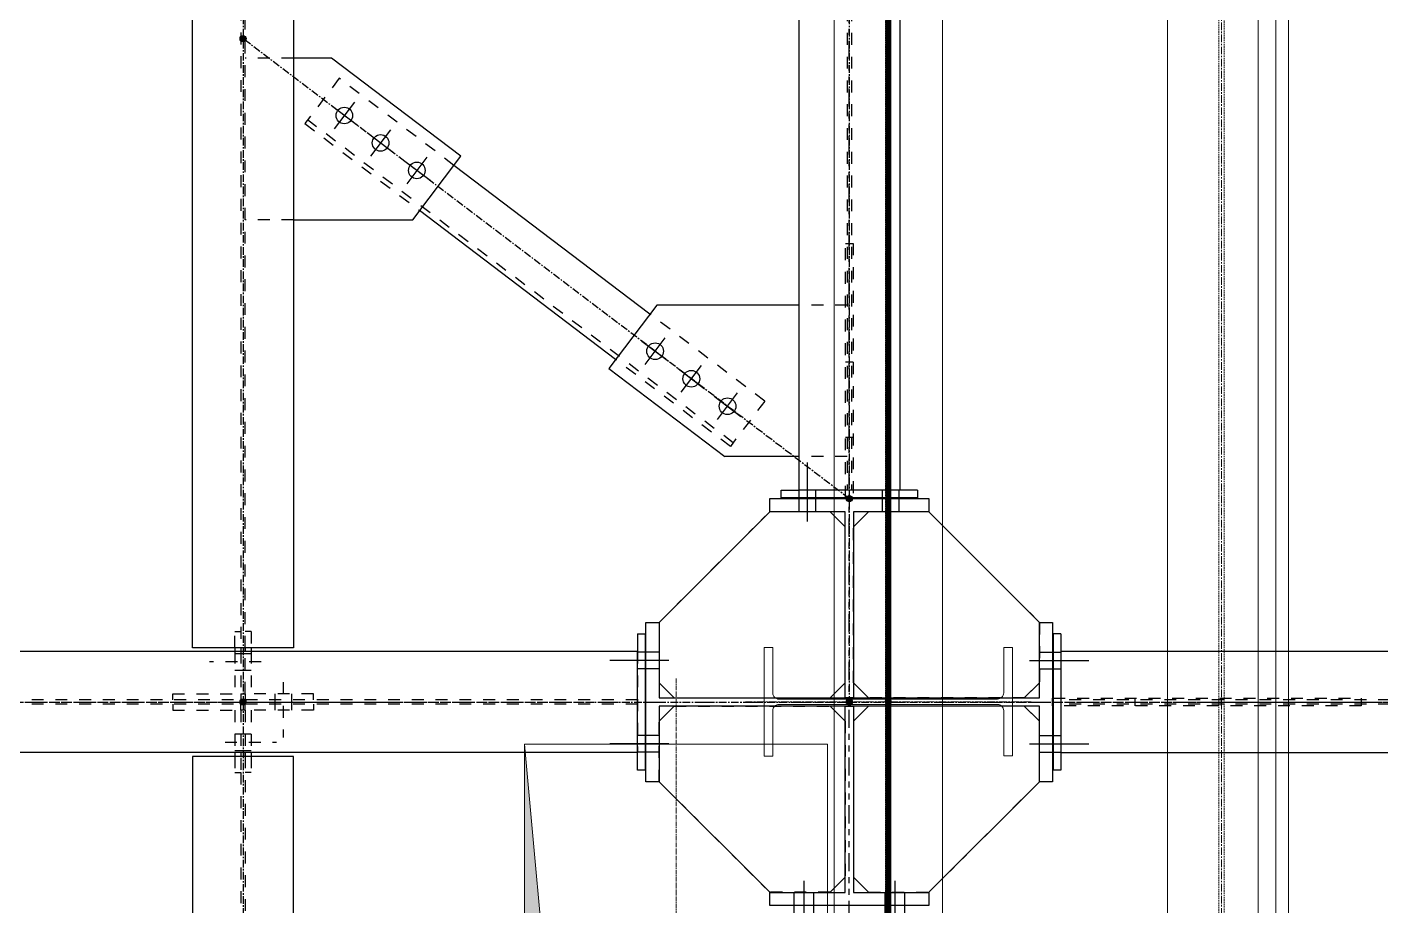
# Model space of a CAD drawing. Header units: inches. Extents: x 209270 to 234360, y -180214 to -150194.
# Drawn here: x 227091 to 229325, y -158600 to -157151 of the extents above; entities that cross this region are included whole.
import ezdxf

# ---------------------------------------------------------------- set-up
doc = ezdxf.new("R2010")
doc.units = ezdxf.units.IN
doc.header["$LTSCALE"] = 10
doc.header["$MEASUREMENT"] = 0
for name, pattern in [('CENTER', [2, 1.25, -0.25, 0.25, -0.25]), ('CENTER2', [1.125, 0.75, -0.125, 0.125, -0.125]), ('DXK_LINE_DOT2', [3.9198, 1.9599, -1.9599]), ('DXK_LINE_DOT5', [7.8785, 2.979, -0.9799, 0.9799, -0.9799, 0.9799, -0.9799]), ('HIDDEN', [0.375, 0.25, -0.125])]:
    doc.linetypes.add(name, pattern=pattern)
for name, color, linetype in [('$AUDIT_BAD_LAYER1', 7, 'Continuous'), ('_STR_0', 2, 'Continuous'), ('_STR_1', 2, 'Continuous'), ('_STR_2', 2, 'Continuous'), ('_STR_4', 2, 'Continuous')]:
    doc.layers.add(name, color=color, linetype=linetype)
for name, color, linetype, lineweight in [('CEN', 1, 'CENTER', 9), ('CENETR LINE', 1, 'CENTER2', 9), ('CIVIL', 6, 'Continuous', 9), ('DIM', 42, 'Continuous', 13), ('handrail', 11, 'FENCELINE1', 9), ('HIDDEN', 3, 'HIDDEN', 9), ('MAIN OBJECT', 2, 'Continuous', 18), ('Sheeting', 4, 'Continuous', 0)]:
    doc.layers.add(name, color=color, linetype=linetype, lineweight=lineweight)
doc.linetypes.add('FENCELINE1', pattern='A,0.25,-0.1,[133,arial.ttf,S=0.1,R=0,X=-0.1,Y=0],-0.1,1', length=1.45)

# ---------------------------------------------------------------- blocks, each defined once
blk = doc.blocks.new('A$Cac50f627')
at = {"layer": 'MAIN OBJECT'}
h = blk.add_hatch(color=6, dxfattribs=at)
h.dxf.hatch_style = 1
h.paths.add_polyline_path([(250, -600), (-250, -600), (-250, 400), (-165.5, -529.8)])
at = {"layer": 'CENETR LINE'}
for p, q in [((0, 508.2), (0, -708.2)), ((318.7, -100), (-318.7, -100))]:
    blk.add_line(p, q, dxfattribs=at)
at = {"layer": 'CIVIL'}
blk.add_lwpolyline([(250, -600), (250, 400), (-250, 400), (-250, -600)], close=True, dxfattribs=at)
blk.add_lwpolyline([(250, -600), (-165.5, -529.8), (-250, 400)], dxfattribs=at)
blk = doc.blocks.new('A$C426f7GU6TT')
at = {"layer": 'CEN'}
for p, q in [((0, 235.7), (0, -235.7)), ((-235.7, 0), (235.7, 0))]:
    blk.add_line(p, q, dxfattribs=at)
blk.add_circle((0, 0), 5, dxfattribs=at)
at = {"layer": 'MAIN OBJECT'}
blk.add_lwpolyline([(4.4, -180.2, 0.414214), (14.6, -190.4), (89.4, -190.4), (89.4, -204.7), (-89.4, -204.7), (-89.4, -190.4), (-14.6, -190.4, 0.414214), (-4.4, -180.2), (-4.4, 180.2, 0.414214), (-14.6, 190.4), (-89.4, 190.4), (-89.4, 204.7), (89.4, 204.7), (89.4, 190.4), (14.6, 190.4, 0.414214), (4.4, 180.2), (4.4, -180.2)], format="xyb", dxfattribs=at)
blk = doc.blocks.new('GridLine-116860372-116903 - 114867')
at = {"layer": '_STR_2', "linetype": 'DXK_LINE_DOT5'}
blk.add_line((228447.6, -167130.5), (228447.6, -151923.3), dxfattribs=at)
blk = doc.blocks.new('GridLine-116860372-116906 - 114867')
at = {"layer": '_STR_2', "linetype": 'DXK_LINE_DOT5'}
blk.add_line((210782.4, -158264.2), (232759.1, -158264.2), dxfattribs=at)
blk = doc.blocks.new('Part-116860372-114957 - 114867')
at = {"layer": '_STR_2', "linetype": 'Continuous'}
for p, q in [((228440.8, -158270.9), (228440.8, -158270.9)), ((228440.8, -158577.9), (228440.8, -158270.9)), ((228440.8, -158270.9), (228454.3, -158270.9)), ((228454.3, -158270.9), (228454.3, -158270.9)), ((228454.3, -158270.9), (228454.3, -158577.9)), ((228316.3, -158577.9), (228316.3, -158577.9)), ((228316.3, -158599.6), (228316.3, -158577.9)), ((228316.3, -158577.9), (228440.8, -158577.9)), ((228440.8, -158577.9), (228440.8, -158577.9)), ((228454.3, -158577.9), (228454.3, -158577.9)), ((228454.3, -158577.9), (228578.8, -158577.9)), ((228578.8, -158577.9), (228578.8, -158577.9)), ((228578.8, -158577.9), (228578.8, -158599.6)), ((228316.3, -158599.6), (228316.3, -158599.6)), ((228578.8, -158599.6), (228316.3, -158599.6)), ((228578.8, -158599.6), (228578.8, -158599.6))]:
    blk.add_line(p, q, dxfattribs=at)
blk = doc.blocks.new('Part-116860372-114980 - 114867')
at = {"layer": '_STR_4', "linetype": 'Continuous'}
blk.add_hatch(color=256, dxfattribs=at).paths.add_polyline_path([(228447.6, -158269.2, -1), (228447.6, -158259.2, -1)])
at = {"layer": '_STR_1', "linetype": 'DXK_LINE_DOT2'}
for p, q in [((231848.4, -158260.6), (228796.8, -158260.6)), ((231848.4, -158267.7), (228796.8, -158267.7))]:
    blk.add_line(p, q, dxfattribs=at)
at = {"layer": '_STR_2', "linetype": 'Continuous'}
for p, q in [((228796.8, -158180.9), (228796.8, -158347.4)), ((231848.4, -158180.9), (228796.8, -158180.9)), ((228796.8, -158347.4), (231848.4, -158347.4))]:
    blk.add_line(p, q, dxfattribs=at)
at = {"layer": '_STR_4', "linetype": 'CENTER'}
blk.add_line((228447.6, -158264.2), (232197.6, -158264.2), dxfattribs=at)
at = {"layer": '_STR_4', "linetype": 'Continuous'}
blk.add_circle((228447.6, -158264.2), 5, dxfattribs=at)
blk = doc.blocks.new('Part-116860372-114974 - 114867')
at = {"layer": '_STR_4', "linetype": 'Continuous'}
for points in [[(227447.6, -154519.2, -1), (227447.6, -154509.2, -1)], [(227447.6, -158269.2, -1), (227447.6, -158259.2, -1)]]:
    blk.add_hatch(color=256, dxfattribs=at).paths.add_polyline_path(points)
at = {"layer": '_STR_1', "linetype": 'DXK_LINE_DOT2'}
for p, q in [((227530.8, -154530.9), (227364.3, -154530.9)), ((227364.3, -154530.9), (227364.3, -154645.4)), ((227444, -154530.9), (227444, -154645.4)), ((227451.1, -154530.9), (227451.1, -156004.2)), ((227530.8, -154530.9), (227530.8, -154645.4)), ((227444, -154651.7), (227444, -158174.7)), ((227451.1, -158174.7), (227451.1, -156004.2)), ((227444, -158180.9), (227444, -158250.6)), ((227451.1, -158250.6), (227451.1, -158180.9)), ((227444, -158250.6), (227451.1, -158250.6))]:
    blk.add_line(p, q, dxfattribs=at)
at = {"layer": '_STR_2', "linetype": 'Continuous'}
for p, q in [((227364.3, -158174.7), (227364.3, -154645.4)), ((227530.8, -154651.7), (227364.3, -154651.7)), ((227444, -154645.4), (227444, -154651.7)), ((227451.1, -154645.4), (227451.1, -154651.7)), ((227530.8, -154645.4), (227530.8, -158174.7)), ((227530.8, -158174.7), (227364.3, -158174.7)), ((227444, -158174.7), (227444, -158180.9)), ((227451.1, -158180.9), (227451.1, -158174.7))]:
    blk.add_line(p, q, dxfattribs=at)
at = {"layer": '_STR_4', "linetype": 'CENTER'}
blk.add_line((227447.6, -154514.2), (227447.6, -158264.2), dxfattribs=at)
at = {"layer": '_STR_4', "linetype": 'Continuous'}
for centre in [(227447.6, -154514.2), (227447.6, -158264.2)]:
    blk.add_circle(centre, 5, dxfattribs=at)
blk = doc.blocks.new('Part-116860372-114976 - 114867')
at = {"layer": '_STR_4', "linetype": 'Continuous'}
for points in [[(227447.6, -158269.2, -1), (227447.6, -158259.2, -1)], [(227447.6, -160519.2, -1), (227447.6, -160509.2, -1)]]:
    blk.add_hatch(color=256, dxfattribs=at).paths.add_polyline_path(points)
at = {"layer": '_STR_1', "linetype": 'DXK_LINE_DOT2'}
for p, q in [((227444, -158277.7), (227444, -158380.2)), ((227451.1, -158277.7), (227444, -158277.7)), ((227451.1, -158277.7), (227451.1, -158347.4)), ((227451.1, -158353.7), (227451.1, -160351.7)), ((227444, -158380.2), (227444, -160351.7)), ((227364.3, -160357.9), (227364.3, -160497.9)), ((227444, -160357.9), (227444, -160497.9)), ((227451.1, -160357.9), (227451.1, -160497.9)), ((227530.8, -160357.9), (227530.8, -160497.9)), ((227530.8, -160497.9), (227364.3, -160497.9))]:
    blk.add_line(p, q, dxfattribs=at)
at = {"layer": '_STR_2', "linetype": 'Continuous'}
for p, q in [((227364.3, -158353.7), (227364.3, -160357.9)), ((227530.8, -158353.7), (227364.3, -158353.7)), ((227444, -158347.4), (227444, -158353.7)), ((227451.1, -158347.4), (227451.1, -158353.7)), ((227530.8, -160357.9), (227530.8, -158353.7)), ((227530.8, -160351.7), (227364.3, -160351.7)), ((227444, -160351.7), (227444, -160357.9)), ((227451.1, -160351.7), (227451.1, -160357.9))]:
    blk.add_line(p, q, dxfattribs=at)
at = {"layer": '_STR_4', "linetype": 'CENTER'}
blk.add_line((227447.6, -158264.2), (227447.6, -160514.2), dxfattribs=at)
at = {"layer": '_STR_4', "linetype": 'Continuous'}
for centre in [(227447.6, -158264.2), (227447.6, -160514.2)]:
    blk.add_circle(centre, 5, dxfattribs=at)
blk = doc.blocks.new('Part-116860372-114956 - 114867')
at = {"layer": '_STR_4', "linetype": 'Continuous'}
blk.add_hatch(color=256, dxfattribs=at).paths.add_polyline_path([(228447.6, -158269.2, -1), (228447.6, -158259.2, -1)])
at = {"layer": '_STR_2', "linetype": 'Continuous'}
for p, q in [((228112.1, -158395.4), (228112.1, -158132.9)), ((228112.1, -158132.9), (228133.9, -158132.9)), ((228133.9, -158132.9), (228133.9, -158257.4)), ((228761.3, -158132.9), (228783, -158132.9)), ((228761.3, -158257.4), (228761.3, -158132.9)), ((228783, -158132.9), (228783, -158395.4)), ((228133.9, -158257.4), (228761.3, -158257.4)), ((228761.3, -158270.9), (228133.9, -158270.9)), ((228133.9, -158270.9), (228133.9, -158395.4)), ((228761.3, -158395.4), (228761.3, -158270.9)), ((228133.9, -158395.4), (228112.1, -158395.4)), ((228783, -158395.4), (228761.3, -158395.4))]:
    blk.add_line(p, q, dxfattribs=at)
at = {"layer": '_STR_4', "linetype": 'CENTER'}
blk.add_line((228447.6, -158264.2), (228447.6, -158264.2), dxfattribs=at)
at = {"layer": '_STR_4', "linetype": 'Continuous'}
blk.add_circle((228447.6, -158264.2), 5, dxfattribs=at)
blk = doc.blocks.new('Part-116860372-114958 - 114867')
at = {"layer": '_STR_2', "linetype": 'Continuous'}
for p, q in [((228316.3, -157928.7), (228316.3, -157928.7)), ((228316.3, -157928.7), (228578.8, -157928.7)), ((228316.3, -157950.5), (228316.3, -157928.7)), ((228578.8, -157928.7), (228578.8, -157928.7)), ((228578.8, -157928.7), (228578.8, -157950.5)), ((228316.3, -157950.5), (228316.3, -157950.5)), ((228440.8, -157950.5), (228316.3, -157950.5)), ((228440.8, -157950.5), (228440.8, -157950.5)), ((228440.8, -158257.4), (228440.8, -157950.5)), ((228454.3, -157950.5), (228454.3, -157950.5)), ((228578.8, -157950.5), (228454.3, -157950.5)), ((228454.3, -157950.5), (228454.3, -158257.4)), ((228578.8, -157950.5), (228578.8, -157950.5)), ((228440.8, -158257.4), (228440.8, -158257.4)), ((228454.3, -158257.4), (228440.8, -158257.4)), ((228454.3, -158257.4), (228454.3, -158257.4))]:
    blk.add_line(p, q, dxfattribs=at)
blk = doc.blocks.new('Part-116860372-114973 - 114867')
at = {"layer": '_STR_4', "linetype": 'Continuous'}
blk.add_hatch(color=256, dxfattribs=at).paths.add_polyline_path([(228447.6, -158269.2, -1), (228447.6, -158259.2, -1)])
at = {"layer": '_STR_1', "linetype": 'DXK_LINE_DOT2'}
for p, q in [((228098.4, -158260.6), (226191.3, -158260.6)), ((228098.4, -158267.7), (226191.3, -158267.7))]:
    blk.add_line(p, q, dxfattribs=at)
at = {"layer": '_STR_2', "linetype": 'Continuous'}
for p, q in [((228098.4, -158180.9), (226185.1, -158180.9)), ((228098.4, -158347.4), (228098.4, -158180.9)), ((228098.4, -158347.4), (226185.1, -158347.4))]:
    blk.add_line(p, q, dxfattribs=at)
at = {"layer": '_STR_4', "linetype": 'CENTER'}
blk.add_line((226072.6, -158264.2), (228447.6, -158264.2), dxfattribs=at)
at = {"layer": '_STR_4', "linetype": 'Continuous'}
blk.add_circle((228447.6, -158264.2), 5, dxfattribs=at)
blk = doc.blocks.new('Part-116860372-114975 - 114867')
at = {"layer": '_STR_4', "linetype": 'Continuous'}
for points in [[(228447.6, -154519.2, -1), (228447.6, -154509.2, -1)], [(228447.6, -158269.2, -1), (228447.6, -158259.2, -1)]]:
    blk.add_hatch(color=256, dxfattribs=at).paths.add_polyline_path(points)
at = {"layer": '_STR_1', "linetype": 'DXK_LINE_DOT2'}
for p, q in [((228444, -154534.7), (228444, -157915)), ((228451.1, -154534.7), (228451.1, -157915))]:
    blk.add_line(p, q, dxfattribs=at)
at = {"layer": '_STR_2', "linetype": 'Continuous'}
for p, q in [((228530.8, -154534.7), (228364.3, -154534.7)), ((228364.3, -154534.7), (228364.3, -157915)), ((228530.8, -154534.7), (228530.8, -157915)), ((228530.8, -157915), (228364.3, -157915))]:
    blk.add_line(p, q, dxfattribs=at)
at = {"layer": '_STR_4', "linetype": 'CENTER'}
blk.add_line((228447.6, -154514.2), (228447.6, -158264.2), dxfattribs=at)
at = {"layer": '_STR_4', "linetype": 'Continuous'}
for centre in [(228447.6, -154514.2), (228447.6, -158264.2)]:
    blk.add_circle(centre, 5, dxfattribs=at)
blk = doc.blocks.new('Bolt-116860372-115869 - 114867')
at = {"layer": '_STR_2', "linetype": 'Continuous'}
for p, q in [((228378.8, -157966.7), (228378.8, -157869.2)), ((228378.8, -157966.7), (228378.8, -157869.2)), ((228516.3, -157966.7), (228516.3, -157869.2)), ((228516.3, -157966.7), (228516.3, -157869.2)), ((228365.1, -157927.5), (228365.1, -157915)), ((228365.1, -157927.5), (228365.1, -157915)), ((228392.6, -157927.5), (228392.6, -157915)), ((228392.6, -157927.5), (228392.6, -157915)), ((228502.6, -157927.5), (228502.6, -157915)), ((228502.6, -157927.5), (228502.6, -157915)), ((228530.1, -157927.5), (228530.1, -157915)), ((228530.1, -157927.5), (228530.1, -157915)), ((228365.1, -157950.5), (228365.1, -157928.7)), ((228365.1, -157950.5), (228365.1, -157928.7)), ((228392.6, -157950.5), (228392.6, -157928.7)), ((228392.6, -157950.5), (228392.6, -157928.7)), ((228502.6, -157950.5), (228502.6, -157928.7)), ((228502.6, -157950.5), (228502.6, -157928.7)), ((228530.1, -157950.5), (228530.1, -157928.7)), ((228530.1, -157950.5), (228530.1, -157928.7))]:
    blk.add_line(p, q, dxfattribs=at)
blk = doc.blocks.new('Bolt-116860372-115446 - 114867')
at = {"layer": '_STR_1', "linetype": 'DXK_LINE_DOT2'}
for p, q in [((227434, -158316.5), (227444, -158316.5)), ((227444, -158316.5), (227451.1, -158316.5)), ((227451.1, -158316.5), (227461.1, -158316.5)), ((227417.8, -158330.2), (227502.8, -158330.2)), ((227434, -158344), (227444, -158344)), ((227444, -158344), (227451.1, -158344)), ((227451.1, -158344), (227461.1, -158344))]:
    blk.add_line(p, q, dxfattribs=at)
blk = doc.blocks.new('Bolt-116860372-115450 - 114867')
at = {"layer": '_STR_1', "linetype": 'DXK_LINE_DOT2'}
for p, q in [((227444, -158184.4), (227434, -158184.4)), ((227451.1, -158184.4), (227444, -158184.4)), ((227461.1, -158184.4), (227451.1, -158184.4)), ((227477.4, -158198.1), (227392.4, -158198.1)), ((227444, -158211.9), (227434, -158211.9)), ((227451.1, -158211.9), (227444, -158211.9)), ((227461.1, -158211.9), (227451.1, -158211.9))]:
    blk.add_line(p, q, dxfattribs=at)
blk = doc.blocks.new('Part-116860372-116243 - 114867')
at = {"layer": '_STR_1', "linetype": 'DXK_LINE_DOT2'}
for p, q in [((228444, -157609.6), (228364.3, -157609.6)), ((228444, -157859.2), (228364.3, -157859.2))]:
    blk.add_line(p, q, dxfattribs=at)
at = {"layer": '_STR_2', "linetype": 'Continuous'}
for p, q in [((228130.2, -157609.6), (228050.9, -157714.2)), ((228364.3, -157609.6), (228130.2, -157609.6)), ((228050.9, -157714.2), (228242.1, -157859.2)), ((228364.3, -157859.2), (228242.1, -157859.2))]:
    blk.add_line(p, q, dxfattribs=at)
blk = doc.blocks.new('Part-116860372-115083 - 114867')
at = {"layer": '_STR_4', "linetype": 'Continuous'}
for points in [[(227447.6, -157175.4, -1), (227447.6, -157165.4, -1)], [(228447.6, -157933.7, -1), (228447.6, -157923.7, -1)]]:
    blk.add_hatch(color=256, dxfattribs=at).paths.add_polyline_path(points)
at = {"layer": '_STR_1', "linetype": 'DXK_LINE_DOT2'}
for p, q in [((227606.2, -157235.8), (227549.6, -157310.5)), ((227795.5, -157379.3), (227606.2, -157235.8)), ((227549.6, -157310.5), (227738.8, -157454)), ((228256, -157836.8), (227554.1, -157304.5)), ((228308.1, -157768), (228118.8, -157624.5)), ((228251.4, -157842.7), (228062.2, -157699.2)), ((228308.1, -157768), (228251.4, -157842.7))]:
    blk.add_line(p, q, dxfattribs=at)
at = {"layer": '_STR_2', "linetype": 'Continuous'}
for p, q in [((228118.8, -157624.5), (227795.5, -157379.3)), ((228062.2, -157699.2), (227738.8, -157454))]:
    blk.add_line(p, q, dxfattribs=at)
at = {"layer": '_STR_4', "linetype": 'CENTER'}
blk.add_line((228447.6, -157928.7), (227447.6, -157170.4), dxfattribs=at)
at = {"layer": '_STR_4', "linetype": 'Continuous'}
for centre in [(227447.6, -157170.4), (228447.6, -157928.7)]:
    blk.add_circle(centre, 5, dxfattribs=at)
blk = doc.blocks.new('Part-116860372-157499 - 114867')
at = {"layer": '_STR_1', "linetype": 'DXK_LINE_DOT2'}
for p, q in [((228479.3, -158270.9), (228454.3, -158295.9)), ((228761.3, -158295.9), (228736.3, -158270.9)), ((228578.8, -158577.8), (228761.3, -158395.4)), ((228454.3, -158552.8), (228479.3, -158577.8))]:
    blk.add_line(p, q, dxfattribs=at)
blk = doc.blocks.new('Bolt-116860372-116631 - 114867')
at = {"layer": '_STR_2', "linetype": 'Continuous'}
for p, q in [((228110.9, -158181.7), (228098.4, -158181.7)), ((228110.9, -158181.7), (228098.4, -158181.7)), ((228133.9, -158181.7), (228112.1, -158181.7)), ((228133.9, -158181.7), (228112.1, -158181.7)), ((228150.1, -158195.4), (228052.6, -158195.4)), ((228150.1, -158195.4), (228052.6, -158195.4)), ((228110.9, -158209.2), (228098.4, -158209.2)), ((228110.9, -158209.2), (228098.4, -158209.2)), ((228133.9, -158209.2), (228112.1, -158209.2)), ((228133.9, -158209.2), (228112.1, -158209.2)), ((228110.9, -158319.2), (228098.4, -158319.2)), ((228110.9, -158319.2), (228098.4, -158319.2)), ((228133.9, -158319.2), (228112.1, -158319.2)), ((228133.9, -158319.2), (228112.1, -158319.2)), ((228150.1, -158332.9), (228052.6, -158332.9)), ((228150.1, -158332.9), (228052.6, -158332.9)), ((228110.9, -158346.7), (228098.4, -158346.7)), ((228110.9, -158346.7), (228098.4, -158346.7)), ((228133.9, -158346.7), (228112.1, -158346.7)), ((228133.9, -158346.7), (228112.1, -158346.7))]:
    blk.add_line(p, q, dxfattribs=at)
blk = doc.blocks.new('Part-116860372-115444 - 114867')
at = {"layer": '_STR_1', "linetype": 'DXK_LINE_DOT2'}
for p, q in [((227451.1, -158277.7), (227451.1, -158267.7)), ((227563.6, -158267.7), (227563.6, -158277.7)), ((227563.6, -158277.7), (227461.1, -158277.7)), ((227461.1, -158277.7), (227461.1, -158347.4)), ((227451.1, -158353.7), (227451.1, -158347.4)), ((227461.1, -158353.7), (227461.1, -158380.2)), ((227461.1, -158380.2), (227451.1, -158380.2))]:
    blk.add_line(p, q, dxfattribs=at)
at = {"layer": '_STR_2', "linetype": 'Continuous'}
blk.add_line((227461.1, -158347.4), (227461.1, -158353.7), dxfattribs=at)
blk = doc.blocks.new('Part-116860372-115445 - 114867')
at = {"layer": '_STR_1', "linetype": 'DXK_LINE_DOT2'}
for p, q in [((227331.5, -158267.7), (227331.5, -158277.7)), ((227444, -158277.7), (227444, -158267.7)), ((227331.5, -158277.7), (227434, -158277.7)), ((227434, -158277.7), (227434, -158347.4)), ((227434, -158353.7), (227434, -158380.2)), ((227434, -158380.2), (227444, -158380.2))]:
    blk.add_line(p, q, dxfattribs=at)
at = {"layer": '_STR_2', "linetype": 'Continuous'}
blk.add_line((227434, -158347.4), (227434, -158353.7), dxfattribs=at)
blk = doc.blocks.new('Part-116860372-115448 - 114867')
at = {"layer": '_STR_1', "linetype": 'DXK_LINE_DOT2'}
for p, q in [((227434, -158174.7), (227434, -158148.1)), ((227434, -158148.1), (227444, -158148.1)), ((227434, -158180.9), (227434, -158250.6)), ((227444, -158174.7), (227444, -158180.9)), ((227331.5, -158260.6), (227331.5, -158250.6)), ((227331.5, -158250.6), (227434, -158250.6)), ((227444, -158250.6), (227444, -158260.6))]:
    blk.add_line(p, q, dxfattribs=at)
at = {"layer": '_STR_2', "linetype": 'Continuous'}
blk.add_line((227434, -158174.7), (227434, -158180.9), dxfattribs=at)
blk = doc.blocks.new('Part-116860372-115449 - 114867')
at = {"layer": '_STR_1', "linetype": 'DXK_LINE_DOT2'}
for p, q in [((227461.1, -158148.1), (227451.1, -158148.1)), ((227461.1, -158148.1), (227461.1, -158174.7)), ((227451.1, -158174.7), (227451.1, -158180.9)), ((227461.1, -158180.9), (227461.1, -158250.6)), ((227451.1, -158250.6), (227451.1, -158260.6)), ((227563.6, -158250.6), (227461.1, -158250.6)), ((227563.6, -158260.6), (227563.6, -158250.6))]:
    blk.add_line(p, q, dxfattribs=at)
at = {"layer": '_STR_2', "linetype": 'Continuous'}
blk.add_line((227461.1, -158174.7), (227461.1, -158180.9), dxfattribs=at)
blk = doc.blocks.new('Bolt-116860372-115459 - 114867')
at = {"layer": '_STR_1', "linetype": 'DXK_LINE_DOT2'}
for p, q in [((227499.9, -158250.6), (227499.9, -158260.6)), ((227513.6, -158231.2), (227513.6, -158322.4)), ((227527.4, -158250.6), (227527.4, -158260.6)), ((227499.9, -158260.6), (227499.9, -158267.7)), ((227499.9, -158267.7), (227499.9, -158277.7)), ((227527.4, -158260.6), (227527.4, -158267.7)), ((227527.4, -158267.7), (227527.4, -158277.7))]:
    blk.add_line(p, q, dxfattribs=at)
blk = doc.blocks.new('Part-116860372-149975 - 114867')
at = {"layer": '_STR_1', "linetype": 'DXK_LINE_DOT2'}
for p, q in [((228578.8, -157950.5), (228479.3, -157950.5)), ((228454.3, -158232.4), (228454.3, -157975.5)), ((228761.3, -158132.9), (228761.3, -158232.4)), ((228736.3, -158257.4), (228479.3, -158257.4))]:
    blk.add_line(p, q, dxfattribs=at)
at = {"layer": '_STR_2', "linetype": 'Continuous'}
for p, q in [((228479.3, -157950.5), (228454.3, -157975.5)), ((228578.8, -157950.5), (228761.3, -158132.9)), ((228479.3, -158257.4), (228454.3, -158232.4)), ((228761.3, -158232.4), (228736.3, -158257.4))]:
    blk.add_line(p, q, dxfattribs=at)
blk = doc.blocks.new('Bolt-116860372-116244 - 114867')
at = {"layer": '_STR_2', "linetype": 'Continuous'}
for p, q in [((228105.3, -157669.2), (228149.2, -157702.4)), ((228110.6, -157707.7), (228143.9, -157663.9)), ((228165.1, -157714.5), (228208.9, -157747.8)), ((228170.4, -157753.1), (228203.6, -157709.2)), ((228224.9, -157759.8), (228268.7, -157793.1)), ((228230.2, -157798.4), (228263.4, -157754.5))]:
    blk.add_line(p, q, dxfattribs=at)
for centre in [(228127.3, -157685.8), (228187, -157731.1), (228246.8, -157776.5)]:
    blk.add_circle(centre, 13.8, dxfattribs=at)
blk = doc.blocks.new('Bolt-116860372-116628 - 114867')
at = {"layer": '_STR_2', "linetype": 'Continuous'}
for p, q in [((228761.3, -158181.7), (228783, -158181.7)), ((228761.3, -158181.7), (228783, -158181.7)), ((228784.3, -158181.7), (228796.8, -158181.7)), ((228784.3, -158181.7), (228796.8, -158181.7)), ((228745, -158195.4), (228842.5, -158195.4)), ((228745, -158195.4), (228842.5, -158195.4)), ((228761.3, -158209.2), (228783, -158209.2)), ((228761.3, -158209.2), (228783, -158209.2)), ((228784.3, -158209.2), (228796.8, -158209.2)), ((228784.3, -158209.2), (228796.8, -158209.2)), ((228761.3, -158319.2), (228783, -158319.2)), ((228761.3, -158319.2), (228783, -158319.2)), ((228784.3, -158319.2), (228796.8, -158319.2)), ((228784.3, -158319.2), (228796.8, -158319.2)), ((228745, -158332.9), (228842.5, -158332.9)), ((228745, -158332.9), (228842.5, -158332.9)), ((228761.3, -158346.7), (228783, -158346.7)), ((228761.3, -158346.7), (228783, -158346.7)), ((228784.3, -158346.7), (228796.8, -158346.7)), ((228784.3, -158346.7), (228796.8, -158346.7))]:
    blk.add_line(p, q, dxfattribs=at)
blk = doc.blocks.new('Part-116860372-115868 - 114867')
at = {"layer": '_STR_1', "linetype": 'DXK_LINE_DOT2'}
blk.add_line((228530.8, -157915), (228364.3, -157915), dxfattribs=at)
at = {"layer": '_STR_2', "linetype": 'Continuous'}
for p, q in [((228335.1, -157927.5), (228335.1, -157915)), ((228335.1, -157915), (228364.3, -157915)), ((228560.1, -157915), (228530.8, -157915)), ((228560.1, -157915), (228560.1, -157927.5)), ((228560.1, -157927.5), (228335.1, -157927.5))]:
    blk.add_line(p, q, dxfattribs=at)
blk = doc.blocks.new('Bolt-116860372-115875 - 114867')
at = {"layer": '_STR_2', "linetype": 'Continuous'}
for p, q in [((228372.6, -158559.1), (228372.6, -158671.6)), ((228372.6, -158559.1), (228372.6, -158671.6)), ((228372.6, -158559.1), (228372.6, -158671.6)), ((228372.6, -158559.1), (228372.6, -158671.6)), ((228372.6, -158559.1), (228372.6, -158671.6)), ((228372.6, -158559.1), (228372.6, -158671.6)), ((228372.6, -158559.1), (228372.6, -158671.6)), ((228372.6, -158559.1), (228372.6, -158671.6)), ((228372.6, -158559.1), (228372.6, -158671.6)), ((228372.6, -158559.1), (228372.6, -158671.6)), ((228522.6, -158559.1), (228522.6, -158671.6)), ((228522.6, -158559.1), (228522.6, -158671.6)), ((228522.6, -158559.1), (228522.6, -158671.6)), ((228522.6, -158559.1), (228522.6, -158671.6)), ((228522.6, -158559.1), (228522.6, -158671.6)), ((228522.6, -158559.1), (228522.6, -158671.6)), ((228522.6, -158559.1), (228522.6, -158671.6)), ((228522.6, -158559.1), (228522.6, -158671.6)), ((228522.6, -158559.1), (228522.6, -158671.6)), ((228522.6, -158559.1), (228522.6, -158671.6)), ((228356.3, -158577.9), (228356.3, -158599.6)), ((228356.3, -158577.9), (228356.3, -158599.6)), ((228356.3, -158577.9), (228356.3, -158599.6)), ((228356.3, -158577.9), (228356.3, -158599.6)), ((228356.3, -158577.9), (228356.3, -158599.6)), ((228356.3, -158577.9), (228356.3, -158599.6)), ((228356.3, -158577.9), (228356.3, -158599.6)), ((228356.3, -158577.9), (228356.3, -158599.6)), ((228356.3, -158577.9), (228356.3, -158599.6)), ((228356.3, -158577.9), (228356.3, -158599.6)), ((228388.8, -158577.9), (228388.8, -158599.6)), ((228388.8, -158577.9), (228388.8, -158599.6)), ((228388.8, -158577.9), (228388.8, -158599.6)), ((228388.8, -158577.9), (228388.8, -158599.6)), ((228388.8, -158577.9), (228388.8, -158599.6)), ((228388.8, -158577.9), (228388.8, -158599.6)), ((228388.8, -158577.9), (228388.8, -158599.6)), ((228388.8, -158577.9), (228388.8, -158599.6)), ((228388.8, -158577.9), (228388.8, -158599.6)), ((228388.8, -158577.9), (228388.8, -158599.6)), ((228506.3, -158577.9), (228506.3, -158599.6)), ((228506.3, -158577.9), (228506.3, -158599.6)), ((228506.3, -158577.9), (228506.3, -158599.6)), ((228506.3, -158577.9), (228506.3, -158599.6)), ((228506.3, -158577.9), (228506.3, -158599.6)), ((228506.3, -158577.9), (228506.3, -158599.6)), ((228506.3, -158577.9), (228506.3, -158599.6)), ((228506.3, -158577.9), (228506.3, -158599.6)), ((228506.3, -158577.9), (228506.3, -158599.6)), ((228506.3, -158577.9), (228506.3, -158599.6)), ((228538.8, -158577.9), (228538.8, -158599.6)), ((228538.8, -158577.9), (228538.8, -158599.6)), ((228538.8, -158577.9), (228538.8, -158599.6)), ((228538.8, -158577.9), (228538.8, -158599.6)), ((228538.8, -158577.9), (228538.8, -158599.6)), ((228538.8, -158577.9), (228538.8, -158599.6)), ((228538.8, -158577.9), (228538.8, -158599.6)), ((228538.8, -158577.9), (228538.8, -158599.6)), ((228538.8, -158577.9), (228538.8, -158599.6)), ((228538.8, -158577.9), (228538.8, -158599.6)), ((228356.3, -158600.9), (228356.3, -158620.9)), ((228356.3, -158600.9), (228356.3, -158620.9)), ((228356.3, -158600.9), (228356.3, -158620.9)), ((228356.3, -158600.9), (228356.3, -158620.9)), ((228356.3, -158600.9), (228356.3, -158620.9)), ((228356.3, -158600.9), (228356.3, -158620.9)), ((228356.3, -158600.9), (228356.3, -158620.9)), ((228356.3, -158600.9), (228356.3, -158620.9)), ((228356.3, -158600.9), (228356.3, -158620.9)), ((228356.3, -158600.9), (228356.3, -158620.9)), ((228388.8, -158600.9), (228388.8, -158620.9)), ((228388.8, -158600.9), (228388.8, -158620.9)), ((228388.8, -158600.9), (228388.8, -158620.9)), ((228388.8, -158600.9), (228388.8, -158620.9)), ((228388.8, -158600.9), (228388.8, -158620.9)), ((228388.8, -158600.9), (228388.8, -158620.9)), ((228388.8, -158600.9), (228388.8, -158620.9)), ((228388.8, -158600.9), (228388.8, -158620.9)), ((228388.8, -158600.9), (228388.8, -158620.9)), ((228388.8, -158600.9), (228388.8, -158620.9)), ((228506.3, -158600.9), (228506.3, -158620.9)), ((228506.3, -158600.9), (228506.3, -158620.9)), ((228506.3, -158600.9), (228506.3, -158620.9)), ((228506.3, -158600.9), (228506.3, -158620.9)), ((228506.3, -158600.9), (228506.3, -158620.9)), ((228506.3, -158600.9), (228506.3, -158620.9)), ((228506.3, -158600.9), (228506.3, -158620.9)), ((228506.3, -158600.9), (228506.3, -158620.9)), ((228506.3, -158600.9), (228506.3, -158620.9)), ((228506.3, -158600.9), (228506.3, -158620.9)), ((228538.8, -158600.9), (228538.8, -158620.9)), ((228538.8, -158600.9), (228538.8, -158620.9)), ((228538.8, -158600.9), (228538.8, -158620.9)), ((228538.8, -158600.9), (228538.8, -158620.9)), ((228538.8, -158600.9), (228538.8, -158620.9)), ((228538.8, -158600.9), (228538.8, -158620.9)), ((228538.8, -158600.9), (228538.8, -158620.9)), ((228538.8, -158600.9), (228538.8, -158620.9)), ((228538.8, -158600.9), (228538.8, -158620.9)), ((228538.8, -158600.9), (228538.8, -158620.9))]:
    blk.add_line(p, q, dxfattribs=at)
blk = doc.blocks.new('Part-116860372-115896 - 114867')
at = {"layer": '_STR_1', "linetype": 'DXK_LINE_DOT2'}
for p, q in [((228441.3, -157508), (228453.8, -157508)), ((228441.3, -157927.5), (228441.3, -157508)), ((228453.8, -157508), (228453.8, -157927.5)), ((228441.3, -157703.2), (228453.8, -157703.2)), ((228441.3, -157827.7), (228453.8, -157827.7)), ((228453.8, -157928.7), (228441.3, -157928.7))]:
    blk.add_line(p, q, dxfattribs=at)
at = {"layer": '_STR_2', "linetype": 'Continuous'}
for p, q in [((228441.3, -157927.5), (228441.3, -157928.7)), ((228453.8, -157927.5), (228453.8, -157928.7))]:
    blk.add_line(p, q, dxfattribs=at)
blk = doc.blocks.new('Part-116860372-157497 - 114867')
at = {"layer": '_STR_1', "linetype": 'DXK_LINE_DOT2'}
for p, q in [((228454.3, -157975.5), (228479.3, -157950.5)), ((228578.8, -157950.5), (228761.3, -158132.9)), ((228479.3, -158257.4), (228454.3, -158232.4)), ((228761.3, -158232.4), (228736.3, -158257.4))]:
    blk.add_line(p, q, dxfattribs=at)
blk = doc.blocks.new('Bolt-116860372-116241 - 114867')
at = {"layer": '_STR_2', "linetype": 'Continuous'}
for p, q in [((227636.6, -157313.7), (227592.7, -157280.5)), ((227631.3, -157275.2), (227598, -157319)), ((227696.3, -157359), (227652.5, -157325.8)), ((227691, -157320.5), (227657.8, -157364.3)), ((227756.1, -157404.4), (227712.3, -157371.1)), ((227750.8, -157365.8), (227717.6, -157409.7))]:
    blk.add_line(p, q, dxfattribs=at)
for centre in [(227614.6, -157297.1), (227674.4, -157342.4), (227734.2, -157387.7)]:
    blk.add_circle(centre, 13.7, dxfattribs=at)
blk = doc.blocks.new('Part-116860372-149974 - 114867')
at = {"layer": '_STR_1', "linetype": 'DXK_LINE_DOT2'}
for p, q in [((228415.8, -157950.5), (228316.3, -157950.5)), ((228440.8, -158232.4), (228440.8, -157975.5)), ((228133.9, -158132.9), (228133.9, -158232.4)), ((228158.9, -158257.4), (228415.8, -158257.4))]:
    blk.add_line(p, q, dxfattribs=at)
at = {"layer": '_STR_2', "linetype": 'Continuous'}
for p, q in [((228316.3, -157950.5), (228133.9, -158132.9)), ((228440.8, -157975.5), (228415.8, -157950.5)), ((228133.9, -158232.4), (228158.9, -158257.4)), ((228415.8, -158257.4), (228440.8, -158232.4))]:
    blk.add_line(p, q, dxfattribs=at)
blk = doc.blocks.new('Part-116860372-116240 - 114867')
at = {"layer": '_STR_1', "linetype": 'DXK_LINE_DOT2'}
for p, q in [((227530.8, -157202.5), (227451.1, -157202.5)), ((227530.8, -157469), (227451.1, -157469))]:
    blk.add_line(p, q, dxfattribs=at)
at = {"layer": '_STR_2', "linetype": 'Continuous'}
for p, q in [((227593.3, -157202.5), (227530.8, -157202.5)), ((227806.8, -157364.4), (227593.3, -157202.5)), ((227727.5, -157469), (227806.8, -157364.4)), ((227530.8, -157469), (227727.5, -157469))]:
    blk.add_line(p, q, dxfattribs=at)
blk = doc.blocks.new('Part-116860372-116627 - 114867')
at = {"layer": '_STR_1', "linetype": 'DXK_LINE_DOT2'}
blk.add_line((228796.8, -158180.9), (228796.8, -158347.4), dxfattribs=at)
at = {"layer": '_STR_2', "linetype": 'Continuous'}
for p, q in [((228796.8, -158151.7), (228784.3, -158151.7)), ((228784.3, -158376.7), (228784.3, -158151.7)), ((228796.8, -158151.7), (228796.8, -158180.9)), ((228796.8, -158347.4), (228796.8, -158376.7)), ((228796.8, -158376.7), (228784.3, -158376.7))]:
    blk.add_line(p, q, dxfattribs=at)
blk = doc.blocks.new('Part-116860372-116630 - 114867')
at = {"layer": '_STR_1', "linetype": 'DXK_LINE_DOT2'}
blk.add_line((228098.4, -158180.9), (228098.4, -158347.4), dxfattribs=at)
at = {"layer": '_STR_2', "linetype": 'Continuous'}
for p, q in [((228098.4, -158151.7), (228098.4, -158180.9)), ((228098.4, -158151.7), (228110.9, -158151.7)), ((228110.9, -158151.7), (228110.9, -158376.7)), ((228098.4, -158376.7), (228098.4, -158347.4)), ((228110.9, -158376.7), (228098.4, -158376.7))]:
    blk.add_line(p, q, dxfattribs=at)
blk = doc.blocks.new('Part-116860372-116702 - 114867')
at = {"layer": '_STR_1', "linetype": 'DXK_LINE_DOT2'}
for p, q in [((228783, -158270.4), (228783, -158257.9)), ((228784.3, -158257.9), (229292.1, -158257.9)), ((229292.1, -158270.4), (228784.3, -158270.4)), ((228919.3, -158270.4), (228919.3, -158257.9)), ((229061.4, -158270.4), (229061.4, -158257.9)), ((229292.1, -158257.9), (229292.1, -158270.4))]:
    blk.add_line(p, q, dxfattribs=at)
at = {"layer": '_STR_2', "linetype": 'Continuous'}
for p, q in [((228783, -158257.9), (228784.3, -158257.9)), ((228784.3, -158270.4), (228783, -158270.4))]:
    blk.add_line(p, q, dxfattribs=at)
blk = doc.blocks.new('Part-116860372-149976 - 114867')
at = {"layer": '_STR_1', "linetype": 'DXK_LINE_DOT2'}
for p, q in [((228158.9, -158270.9), (228415.8, -158270.9)), ((228133.9, -158395.4), (228133.9, -158295.9)), ((228440.8, -158295.9), (228440.8, -158552.8)), ((228415.8, -158577.8), (228316.3, -158577.8))]:
    blk.add_line(p, q, dxfattribs=at)
at = {"layer": '_STR_2', "linetype": 'Continuous'}
for p, q in [((228158.9, -158270.9), (228133.9, -158295.9)), ((228415.8, -158270.9), (228440.8, -158295.9)), ((228316.3, -158577.8), (228133.9, -158395.4)), ((228440.8, -158552.8), (228415.8, -158577.8))]:
    blk.add_line(p, q, dxfattribs=at)
blk = doc.blocks.new('Part-116860372-149977 - 114867')
at = {"layer": '_STR_1', "linetype": 'DXK_LINE_DOT2'}
for p, q in [((228736.3, -158270.9), (228479.3, -158270.9)), ((228454.3, -158295.9), (228454.3, -158552.8)), ((228761.3, -158395.4), (228761.3, -158295.9)), ((228479.3, -158577.8), (228578.8, -158577.8))]:
    blk.add_line(p, q, dxfattribs=at)
at = {"layer": '_STR_2', "linetype": 'Continuous'}
for p, q in [((228479.3, -158270.9), (228454.3, -158295.9)), ((228761.3, -158295.9), (228736.3, -158270.9)), ((228578.8, -158577.8), (228761.3, -158395.4)), ((228454.3, -158552.8), (228479.3, -158577.8))]:
    blk.add_line(p, q, dxfattribs=at)
blk = doc.blocks.new('Part-116860372-157496 - 114867')
at = {"layer": '_STR_1', "linetype": 'DXK_LINE_DOT2'}
for p, q in [((228316.3, -157950.5), (228133.9, -158132.9)), ((228440.8, -157975.5), (228415.8, -157950.5)), ((228133.9, -158232.4), (228158.9, -158257.4)), ((228415.8, -158257.4), (228440.8, -158232.4))]:
    blk.add_line(p, q, dxfattribs=at)
blk = doc.blocks.new('Part-116860372-157498 - 114867')
at = {"layer": '_STR_1', "linetype": 'DXK_LINE_DOT2'}
for p, q in [((228133.9, -158295.9), (228158.9, -158270.9)), ((228415.8, -158270.9), (228440.8, -158295.9)), ((228316.3, -158577.8), (228133.9, -158395.4)), ((228440.8, -158552.8), (228415.8, -158577.8))]:
    blk.add_line(p, q, dxfattribs=at)

msp = doc.modelspace()

# ---------------------------------------------------------------- linework, layer by layer
at = {"layer": 'CEN'}
msp.add_line((229061.8, -155263.7), (229061.8, -165259.3), dxfattribs=at)
at = {"layer": 'CEN', "elevation": 0.8}
msp.add_lwpolyline([(217011.9, -155263.7), (228511.9, -155263.7), (228511.9, -165263.7), (217011.9, -165263.7)], close=True, dxfattribs=at)
at = {"layer": 'handrail', "const_width": 10, "elevation": -448149754.8}
msp.add_lwpolyline([(228511.9, -159158.7), (228511.9, -155263.7), (217011.9, -155263.7), (217011.9, -156838.4)], dxfattribs=at)
at = {"layer": 'HIDDEN'}
msp.add_lwpolyline([(228507.5, -165259.3), (228507.5, -155268.1), (228516.3, -155268.1), (228516.3, -165259.3)], close=True, dxfattribs=at)
at = {"layer": 'HIDDEN', "elevation": 0}
msp.add_lwpolyline([(229066.2, -165259.3), (229066.2, -155268.1), (229057.4, -155268.1), (229057.4, -165259.3)], dxfattribs=at)
at = {"layer": 'MAIN OBJECT'}
msp.add_lwpolyline([(228422.5, -165259.3), (228422.5, -155268.1), (228601.3, -155268.1), (228601.3, -165259.3)], close=True, dxfattribs=at)
at = {"layer": 'MAIN OBJECT', "elevation": 0}
msp.add_lwpolyline([(229151.2, -165259.3), (229151.2, -155268.1), (228972.4, -155268.1), (228972.4, -165259.3)], dxfattribs=at)
at = {"layer": 'Sheeting'}
for points in [[(216351.9, -154713.7), (229171.9, -154713.7), (229171.9, -165813.7), (216351.9, -165813.7)], [(216401.9, -154763.7), (229121.9, -154763.7), (229121.9, -165763.7), (216401.9, -165763.7)]]:
    msp.add_lwpolyline(points, close=True, dxfattribs=at)

# ---------------------------------------------------------------- block references
at = {"layer": '$AUDIT_BAD_LAYER1', "rotation": 270.0096740856855}
msp.add_blockref('A$C426f7GU6TT', (228511.9, -158263.7), dxfattribs=at)
at = {"layer": '_STR_0', "zscale": 0.8}
for name in ['GridLine-116860372-116903 - 114867', 'Part-116860372-114974 - 114867', 'Part-116860372-114975 - 114867', 'Part-116860372-115083 - 114867', 'Part-116860372-116240 - 114867', 'Bolt-116860372-116241 - 114867', 'Part-116860372-115896 - 114867', 'Part-116860372-116243 - 114867', 'Bolt-116860372-116244 - 114867', 'Bolt-116860372-115869 - 114867', 'Part-116860372-115868 - 114867', 'Part-116860372-114958 - 114867', 'Part-116860372-149974 - 114867', 'Part-116860372-157496 - 114867', 'Part-116860372-149975 - 114867', 'Part-116860372-157497 - 114867', 'GridLine-116860372-116906 - 114867', 'Part-116860372-114956 - 114867', 'Part-116860372-115448 - 114867', 'Part-116860372-115449 - 114867', 'Part-116860372-116630 - 114867', 'Part-116860372-116627 - 114867', 'Part-116860372-114973 - 114867', 'Bolt-116860372-115450 - 114867', 'Bolt-116860372-116631 - 114867', 'Part-116860372-114980 - 114867', 'Bolt-116860372-116628 - 114867', 'Bolt-116860372-115459 - 114867', 'Part-116860372-115445 - 114867', 'Part-116860372-114976 - 114867', 'Part-116860372-115444 - 114867', 'Part-116860372-149976 - 114867', 'Part-116860372-157498 - 114867', 'Part-116860372-114957 - 114867', 'Part-116860372-157499 - 114867', 'Part-116860372-149977 - 114867', 'Part-116860372-116702 - 114867', 'Bolt-116860372-115446 - 114867', 'Bolt-116860372-115875 - 114867']:
    msp.add_blockref(name, (0, 0), dxfattribs=at)
at = {"layer": 'DIM'}
msp.add_blockref('A$Cac50f627', (228161.9, -158733.7), dxfattribs=at)

doc.saveas('drawing.dxf')
